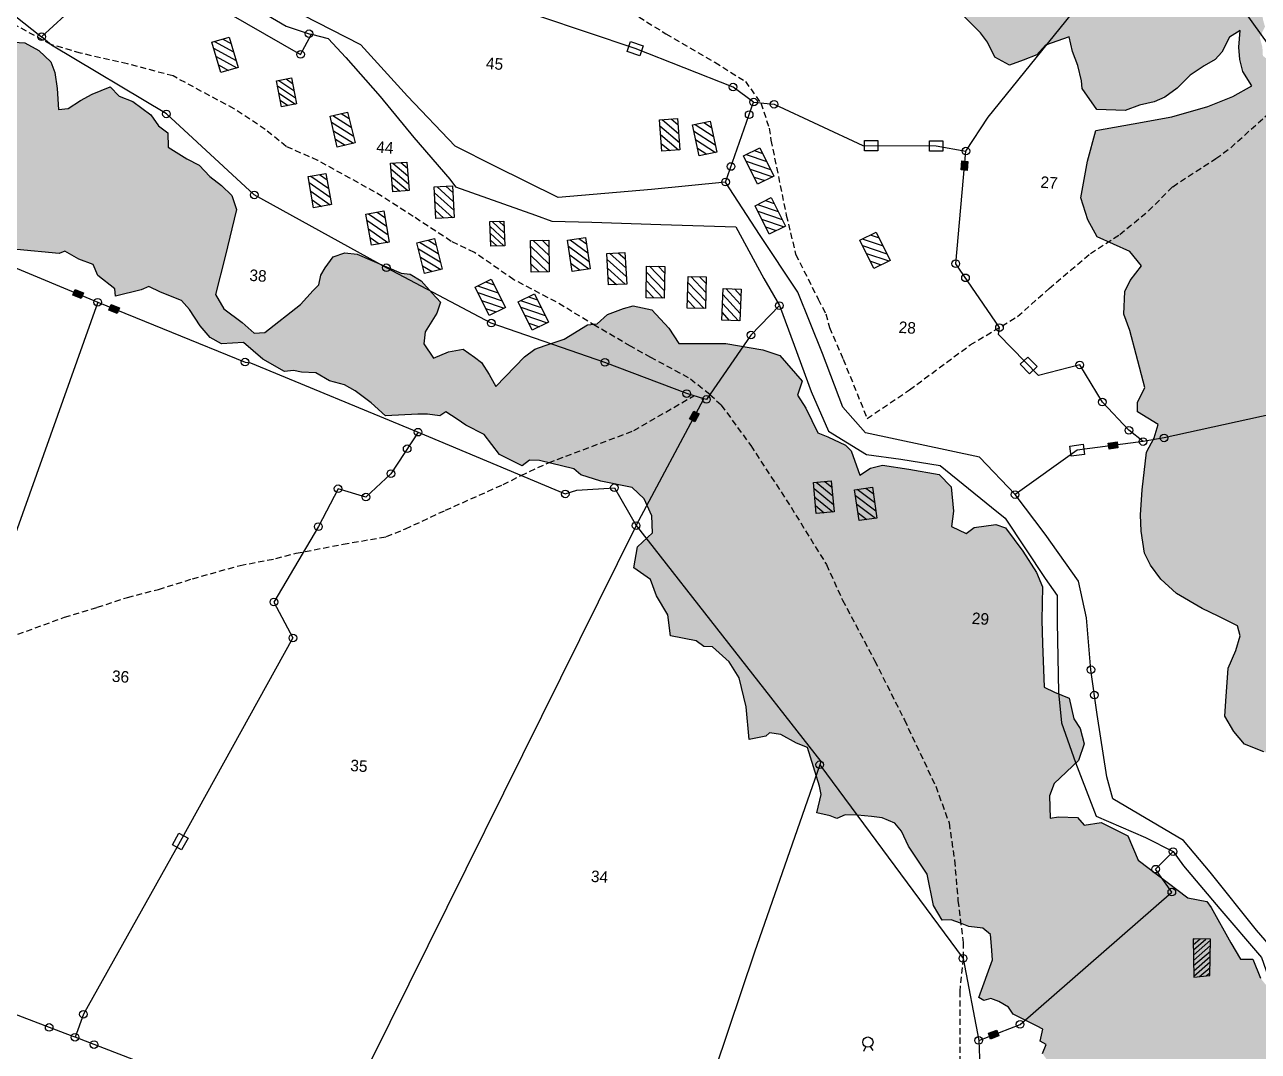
# Model space of a CAD drawing. Header units: metres. Extents: x 316291 to 322492, y 1878982 to 1885522.
# Drawn here: x 319795 to 320796, y 1881204 to 1882037 of the extents above; entities that cross this region are included whole.
import ezdxf

# ---------------------------------------------------------------- set-up
doc = ezdxf.new("R2010")
doc.units = ezdxf.units.M
doc.linetypes.add('DASHED', pattern=[0.75, 0.5, -0.25])
for name, color, linetype in [('LINE_FOOTPATH', 1, 'DASHED'), ('OTHERS', 1, 'Continuous'), ('POLY_HATCH', 12, 'Continuous'), ('POLY_PARCEL', 6, 'Continuous'), ('POLY_WATER', 4, 'Continuous'), ('SYM_STONE', 1, 'Continuous'), ('SYM_WELL', 1, 'Continuous'), ('TEXT_PARCEL', 7, 'Continuous')]:
    doc.layers.add(name, color=color, linetype=linetype)
doc.styles.add('TEXT_MAP', font='')
doc.styles.get('TEXT_MAP').set_extended_font_data('Kruti Dev 050')
pattern_1 = [(356.096, (318953.404, 1880759.262), (10.390062, 9.062547), [9.748926, -9.748926]), (86.096, (318963.13, 1880758.598), (-9.062547, 10.390062), [9.748926, -9.748926])]

# ---------------------------------------------------------------- blocks, each defined once
blk = doc.blocks.new('STONE')
blk.add_circle((0, 0), 0.851)
blk = doc.blocks.new('STONESQUAREFILLED')
blk.add_hatch(color=256).paths.add_polyline_path([(0.7, -0.48), (0.7, 0.48), (-0.7, 0.48), (-0.7, -0.48)])
blk.add_lwpolyline([(-0.7, 0.48), (0.7, 0.48), (0.7, -0.48), (-0.7, -0.48)], close=True)
blk = doc.blocks.new('STONESQUARE')
at = {"layer": 'SYM_STONE'}
for p, q in [((-1.04, 0.81), (1.04, 0.81)), ((-1.04, -0.81), (-1.04, 0.81)), ((1.04, 0.81), (1.04, -0.81)), ((1.04, -0.81), (-1.04, -0.81))]:
    blk.add_line(p, q, dxfattribs=at)
blk = doc.blocks.new('MOTWELL')
for points in [[(-1.54, 2.96), (-0.8, 1.55)], [(1.54, 2.96), (0.8, 1.55)]]:
    blk.add_lwpolyline(points)
blk.add_circle((0, 0), 1.74)

msp = doc.modelspace()

# ---------------------------------------------------------------- hatches: boundary and pattern name
at = {"layer": 'OTHERS'}
h = msp.add_hatch(dxfattribs=at)
h.set_pattern_fill('ANSI31', color=256, scale=40.498406, angle=-73.6294, style=0)
h.set_pattern_definition([(331.370594, (321240.414, 1889548.5966), (2.425563, 4.4433695), [])])
h.paths.add_polyline_path([(319954.1, 1881998.1), (319968.3, 1882002.3), (319961, 1882026.9), (319946.9, 1882022.8)])
h = msp.add_hatch(dxfattribs=at)
h.set_pattern_fill('ANSI31', color=256, scale=33.930178, angle=-78.9931, style=0)
h.set_pattern_definition([(326.00694, (321667.7616, 1888167.776), (2.3712632, 3.5164615), [])])
h.paths.add_polyline_path([(320003.5, 1881970.3), (320015.6, 1881972.7), (320011.5, 1881993.8), (319999.4, 1881991.5)])
h = msp.add_hatch(dxfattribs=at)
h.set_pattern_fill('ANSI31', color=256, scale=40.498406, angle=-76.6569, style=0)
h.set_pattern_definition([(328.34315, (321732.001, 1889409.671), (2.656851, 4.3090638), [])])
h.paths.add_polyline_path([(320048.7, 1881937.7), (320063.1, 1881941.1), (320057.1, 1881966.1), (320042.8, 1881962.7)])
h = msp.add_hatch(dxfattribs=at)
h.set_pattern_fill('ANSI31', color=256, scale=40.498406, angle=-85.6896, style=0)
h.set_pattern_definition([(319.310436, (323147.6403, 1889049.329), (3.300419, 3.8385052), [])])
h.paths.add_polyline_path([(320312.2, 1881934.3), (320326.8, 1881935.4), (320324.9, 1881961), (320310.2, 1881959.9)])
h = msp.add_hatch(dxfattribs=at)
h.set_pattern_fill('ANSI31', color=256, scale=40.498406, angle=-77.9419, style=0)
h.set_pattern_definition([(327.05806, (322192.704, 1889362.848), (2.752823, 4.2483942), [])])
h.paths.add_polyline_path([(320342.3, 1881930.5), (320356.7, 1881933.5), (320351.3, 1881958.7), (320336.9, 1881955.6)])
h = msp.add_hatch(dxfattribs=at)
h.set_pattern_fill('ANSI31', color=256, scale=40.498406, angle=-63.6774, style=0)
h.set_pattern_definition([(341.32259, (320351.957, 1889566.733), (1.6211486, 4.795703), [])])
h.paths.add_polyline_path([(320389.9, 1881907.6), (320403.1, 1881914.1), (320391.7, 1881937.1), (320378.5, 1881930.6)])
h = msp.add_hatch(dxfattribs=at)
h.set_pattern_fill('ANSI31', color=256, scale=36.448565, angle=-85.4549, style=0)
h.set_pattern_definition([(319.545065, (322619.4577, 1888315.351), (2.9562054, 3.4667895), [])])
h.paths.add_polyline_path([(320093.8, 1881901.4), (320107, 1881902.4), (320105.2, 1881925.5), (320091.9, 1881924.5)])
h = msp.add_hatch(dxfattribs=at)
h.set_pattern_fill('ANSI31', color=256, scale=40.498406, angle=-79.919, style=0)
h.set_pattern_definition([(325.081, (322135.2393, 1889252.509), (2.8977512, 4.1508947), [])])
h.paths.add_polyline_path([(320029.5, 1881888.4), (320044, 1881891), (320039.5, 1881916.3), (320025, 1881913.7)])
h = msp.add_hatch(dxfattribs=at)
h.set_pattern_fill('ANSI31', color=256, scale=40.498406, angle=-86.9571, style=0)
h.set_pattern_definition([(318.04285, (323120.939, 1888930.275), (3.3845257, 3.764555), [])])
h.paths.add_polyline_path([(320128.8, 1881879.7), (320143.5, 1881880.4), (320142.1, 1881906.1), (320127.4, 1881905.3)])
h = msp.add_hatch(dxfattribs=at)
h.set_pattern_fill('ANSI31', color=256, scale=40.498406, angle=-63.6774, style=0)
h.set_pattern_definition([(341.32259, (320361.2676, 1889526.1584), (1.6211486, 4.795703), [])])
h.paths.add_polyline_path([(320399.2, 1881867), (320412.4, 1881873.5), (320401, 1881896.6), (320387.8, 1881890)])
h = msp.add_hatch(dxfattribs=at)
h.set_pattern_fill('ANSI31', color=256, scale=40.498406, angle=-79.7603, style=0)
h.set_pattern_definition([(325.23974, (322161.747, 1889227.772), (2.8862398, 4.158907), [])])
h.paths.add_polyline_path([(320076.4, 1881857.9), (320090.9, 1881860.5), (320086.4, 1881885.8), (320071.9, 1881883.2)])
h = msp.add_hatch(dxfattribs=at)
h.set_pattern_fill('ANSI31', color=256, scale=31.557816, angle=-88.0953, style=0)
h.set_pattern_definition([(316.90471, (322613.5022, 1887303.8655), (2.6950916, 2.8805126), [])])
h.paths.add_polyline_path([(320173.2, 1881857.2), (320184.7, 1881857.6), (320184, 1881877.6), (320172.6, 1881877.2)])
h = msp.add_hatch(dxfattribs=at)
h.set_pattern_fill('ANSI31', color=256, scale=40.498406, angle=-63.6774, style=0)
h.set_pattern_definition([(341.32259, (320446.3463, 1889498.29), (1.6211486, 4.795703), [])])
h.paths.add_polyline_path([(320484.3, 1881839.1), (320497.5, 1881845.7), (320486.1, 1881868.7), (320472.9, 1881862.2)])
h = msp.add_hatch(dxfattribs=at)
h.set_pattern_fill('ANSI31', color=256, scale=40.498406, angle=-75.8636, style=0)
h.set_pattern_definition([(329.13642, (321699.19, 1889329.5697), (2.5969387, 4.345434), [])])
h.paths.add_polyline_path([(320119.5, 1881835), (320133.8, 1881838.6), (320127.5, 1881863.5), (320113.3, 1881859.9)])
h = msp.add_hatch(dxfattribs=at)
h.set_pattern_fill('ANSI31', color=256, scale=40.498406, angle=-88.8518, style=0)
h.set_pattern_definition([(316.148185, (323429.7423, 1888783.9874), (3.5071397, 3.650597), [])])
h.paths.add_polyline_path([(320206.1, 1881836.2), (320220.8, 1881836.5), (320220.3, 1881862.2), (320205.6, 1881861.9)])
h = msp.add_hatch(dxfattribs=at)
h.set_pattern_fill('ANSI31', color=256, scale=40.498406, angle=-81.4412, style=0)
h.set_pattern_definition([(323.55883, (322539.991, 1889142.2716), (3.0069918, 4.072455), [])])
h.paths.add_polyline_path([(320239.4, 1881836.7), (320254, 1881838.9), (320250.1, 1881864.3), (320235.6, 1881862.1)])
h = msp.add_hatch(dxfattribs=at)
h.set_pattern_fill('ANSI31', color=256, scale=40.498406, angle=-86.7252, style=0)
h.set_pattern_definition([(318.2748, (323232.4896, 1888888.344), (3.3692584, 3.7782253), [])])
h.paths.add_polyline_path([(320268.9, 1881825.7), (320283.6, 1881826.5), (320282.1, 1881852.2), (320267.4, 1881851.3)])
h = msp.add_hatch(dxfattribs=at)
h.set_pattern_fill('ANSI31', color=256, scale=40.498406, angle=-91.1235, style=0)
h.set_pattern_definition([(313.876514, (323795.7806, 1888630.013), (3.649085, 3.508713), [])])
h.paths.add_polyline_path([(320299.3, 1881815.4), (320314, 1881815.1), (320314.5, 1881840.8), (320299.8, 1881841.1)])
h = msp.add_hatch(dxfattribs=at)
h.set_pattern_fill('ANSI31', color=256, scale=40.498406, angle=-63.6774, style=0)
h.set_pattern_definition([(341.32259, (320133.9637, 1889460.0975), (1.6211486, 4.795703), [])])
h.paths.add_polyline_path([(320171.9, 1881800.9), (320185.1, 1881807.5), (320173.7, 1881830.5), (320160.5, 1881824)])
h = msp.add_hatch(dxfattribs=at)
h.set_pattern_fill('ANSI31', color=256, scale=40.498406, angle=-91.161, style=0)
h.set_pattern_definition([(313.83896, (323833.8144, 1888619.161), (3.6513838, 3.5063207), [])])
h.paths.add_polyline_path([(320332.8, 1881806.9), (320347.6, 1881806.6), (320348.1, 1881832.3), (320333.4, 1881832.6)])
h = msp.add_hatch(dxfattribs=at)
h.set_pattern_fill('ANSI31', color=256, scale=40.498406, angle=-63.6774, style=0)
h.set_pattern_definition([(341.32259, (320168.97, 1889448.1397), (1.6211486, 4.795703), [])])
h.paths.add_polyline_path([(320206.9, 1881789), (320220.1, 1881795.5), (320208.7, 1881818.6), (320195.5, 1881812)])
h = msp.add_hatch(dxfattribs=at)
h.set_pattern_fill('ANSI31', color=256, scale=40.498406, angle=-92.3542, style=0)
h.set_pattern_definition([(312.6458, (324002.824, 1888535.083), (3.7236047, 3.4295272), [])])
h.paths.add_polyline_path([(320360.7, 1881797.2), (320375.5, 1881796.6), (320376.5, 1881822.3), (320361.8, 1881822.9)])
h = msp.add_hatch(dxfattribs=at)
h.set_pattern_fill('ANSI31', color=256, scale=39.910909, angle=-84.9499, style=0)
h.set_pattern_definition([(320.05011, (323141.1033, 1888687.553), (3.203436, 3.8244945), [])])
h.paths.add_polyline_path([(320437.5, 1881640.2), (320452, 1881641.5), (320449.7, 1881666.7), (320435.3, 1881665.4)])
h = msp.add_hatch(dxfattribs=at)
h.set_pattern_fill('ANSI31', color=256, scale=39.910909, angle=-81.6697, style=0)
h.set_pattern_definition([(323.330335, (322768.215, 1888824.9354), (2.9793522, 4.0015274), [])])
h.paths.add_polyline_path([(320472.3, 1881634.4), (320486.7, 1881636.5), (320483, 1881661.6), (320468.6, 1881659.5)])
at = {"layer": 'POLY_HATCH', "ltscale": 10}
h = msp.add_hatch(dxfattribs=at)
h.set_pattern_fill('ZIGZAG', color=256, scale=77.991411, angle=-3.904, style=0)
h.set_pattern_definition(pattern_1)
h.paths.add_polyline_path([(320869, 1881832), (320868.7, 1881841.1), (320870, 1881846.9), (320859.3, 1881869.7), (320852.1, 1881875.4), (320845, 1881886), (320842, 1881896.7), (320842.1, 1881905.1), (320844, 1881915.8), (320846.1, 1881923.4), (320852.8, 1881943.9), (320850.1, 1881952.8), (320849.1, 1881945.9), (320843.9, 1881939.6), (320837.7, 1881938.6), (320833, 1881934.4), (320820.4, 1881931.4), (320813, 1881933), (320807.7, 1881941), (320806, 1881948.5), (320807.1, 1881966.9), (320805.8, 1881989.4), (320804.8, 1882008), (320800, 1882011.8), (320799.6, 1882018.8), (320797.5, 1882026.7), (320801.7, 1882035.5), (320800.2, 1882040.8), (320798, 1882052.9), (320789.6, 1882055.2), (320781.9, 1882057.8), (320773.8, 1882059.8), (320765.1, 1882068.4), (320755.3, 1882076.8), (320747.2, 1882092.7), (320736.9, 1882104.6), (320729.9, 1882117.6), (320702.9, 1882155.1), (320693.5, 1882158.2), (320686.7, 1882158.4), (320669.4, 1882164.1), (320650.8, 1882176.5), (320640.1, 1882186.7), (320636.3, 1882195.7), (320630.3, 1882202.1), (320615.1, 1882203.8), (320599.4, 1882207), (320585.4, 1882209.3), (320570, 1882212.8), (320555, 1882215.9), (320544.1, 1882222.3), (320533, 1882232.5), (320521.3, 1882227.7), (320503.6, 1882233.1), (320488.4, 1882238), (320470.8, 1882245.1), (320457.6, 1882242.9), (320449.8, 1882245.1), (320422, 1882239.7), (320415.3, 1882237.7), (320403.4, 1882240.3), (320396.2, 1882245.3), (320377.7, 1882256), (320365.1, 1882258.3), (320360.5, 1882265.2), (320349.5, 1882271.2), (320343.9, 1882273.7), (320335, 1882274.3), (320326.8, 1882279.8), (320320.7, 1882286.1), (320310.7, 1882290.6), (320310.7, 1882301.5), (320305.3, 1882306), (320299.4, 1882315.5), (320292.7, 1882321.2), (320280.9, 1882336.7), (320273, 1882345.7), (320258.4, 1882350.8), (320249.9, 1882356.7), (320232.7, 1882363.4), (320217.3, 1882376.4), (320205.7, 1882389.1), (320196.6, 1882407.2), (320190.4, 1882427.2), (320184.5, 1882429.7), (320170.9, 1882439.3), (320154.1, 1882446.8), (320137.8, 1882461.9), (320124.9, 1882475.3), (320118.4, 1882486.3), (320107.2, 1882504.2), (320097.4, 1882506.6), (320078.3, 1882511), (320071.3, 1882509.4), (320063.4, 1882513.8), (320055.4, 1882516.8), (320047.9, 1882522.5), (320042.9, 1882528.5), (320034.8, 1882547.2), (320034.3, 1882564.7), (320032.5, 1882572.5), (320016, 1882558.3), (319997.7, 1882554.6), (319991.4, 1882562.8), (319984.2, 1882562.9), (319980.5, 1882567.7), (319973.2, 1882570.3), (319967.6, 1882568.6), (319951.4, 1882545.6), (319945.1, 1882538.3), (319930.5, 1882543.1), (319915.6, 1882542.1), (319906.6, 1882546.5), (319891.4, 1882552.8), (319881, 1882566.8), (319867, 1882570.2), (319853.6, 1882571.1), (319847.1, 1882583.8), (319830.3, 1882617.1), (319822.3, 1882619.7), (319817.8, 1882623.9), (319815.4, 1882632.1), (319813.9, 1882637.8), (319816.8, 1882647.4), (319817.9, 1882656.1), (319816.6, 1882669.8), (319812.8, 1882691.4), (319807.3, 1882690.7), (319802.4, 1882693.8), (319795.6, 1882693.2), (319772.5, 1882699.4), (319766.3, 1882702.6), (319757.6, 1882711.9), (319753.8, 1882719.5), (319751.2, 1882726.3), (319751.2, 1882733.7), (319739.9, 1882739), (319729, 1882736.6), (319719.6, 1882734.8), (319711.7, 1882739.9), (319702.7, 1882743.3), (319696.5, 1882752.8), (319686.4, 1882756.6), (319682.5, 1882763.2), (319679.9, 1882769), (319674, 1882764.1), (319669.6, 1882741), (319671.1, 1882733.7), (319677.3, 1882720.8), (319683, 1882708.3), (319693.5, 1882703.4), (319702.5, 1882701.8), (319715.9, 1882701.9), (319723.7, 1882690.4), (319729.1, 1882672.2), (319753.4, 1882655.9), (319778.1, 1882653.2), (319801, 1882662.6), (319808.8, 1882666.3), (319805.6, 1882652.9), (319805.7, 1882643), (319790.2, 1882623.1), (319791.1, 1882609.9), (319802.6, 1882582), (319795.4, 1882564.7), (319783, 1882549.3), (319769.9, 1882537.6), (319766.3, 1882526.4), (319746.5, 1882524.6), (319717.2, 1882552.7), (319709.3, 1882540.2), (319701.6, 1882531.3), (319695.6, 1882523.4), (319698.2, 1882504.4), (319702.5, 1882493.6), (319711, 1882465.8), (319720.7, 1882457.3), (319734.3, 1882452.7), (319748.2, 1882446), (319764, 1882450.2), (319772.8, 1882438.1), (319779.4, 1882422.4), (319790.4, 1882415.4), (319798.1, 1882401.3), (319816.7, 1882393.2), (319832, 1882390.6), (319850, 1882390.4), (319858.1, 1882395.1), (319868.2, 1882398.3), (319880.2, 1882402.4), (319889.7, 1882405.7), (319888.9, 1882416), (319885.8, 1882427), (319885.3, 1882434.8), (319894.5, 1882439.6), (319903.6, 1882451.2), (319916, 1882453.3), (319927.3, 1882454), (319939.3, 1882457.6), (319950.4, 1882463.7), (319958.9, 1882473.3), (319973.3, 1882497.8), (319972.2, 1882481.7), (319973.2, 1882467), (319983.3, 1882450.2), (319994.7, 1882438.6), (320005.9, 1882429.5), (320026.1, 1882424.7), (320042.3, 1882437.5), (320059.8, 1882447.9), (320074.6, 1882457.4), (320075.7, 1882450.5), (320079.3, 1882434), (320083.5, 1882418), (320089.8, 1882411.2), (320100.9, 1882403.7), (320124.7, 1882399.9), (320154.4, 1882396.3), (320135.8, 1882385), (320099.1, 1882369.7), (320088.6, 1882369.9), (320078.3, 1882372.7), (320069.8, 1882378.5), (320062, 1882388.5), (320039.3, 1882424.8), (320032.4, 1882416), (320027, 1882409.5), (320022.3, 1882404.5), (320015.1, 1882400.1), (320006.5, 1882395.8), (319994.5, 1882392.2), (319971.6, 1882393.7), (319952.1, 1882402.4), (319935.8, 1882421.6), (319929.6, 1882417.1), (319903.4, 1882393.1), (319913.8, 1882373), (319926.9, 1882353.8), (319945.6, 1882340), (319974.5, 1882325.4), (319987.1, 1882328.8), (319995, 1882340.8), (320012, 1882325.5), (320006, 1882311.3), (320010.9, 1882285.8), (320014.9, 1882260.4), (320025.7, 1882238.8), (320052.2, 1882231.7), (320064.4, 1882229.3), (320091.1, 1882220.7), (320107.8, 1882224.3), (320125.2, 1882222), (320123.4, 1882206.5), (320130.7, 1882187.1), (320141.6, 1882167), (320153.5, 1882160.5), (320159.3, 1882149.6), (320179.3, 1882146.2), (320211.8, 1882147.6), (320239.5, 1882157.2), (320274.5, 1882186.7), (320275, 1882197.2), (320285.8, 1882205.3), (320303, 1882215.7), (320334.5, 1882228.5), (320337.5, 1882191.3), (320343.4, 1882181.5), (320354.4, 1882170.3), (320345.2, 1882113.5), (320353.9, 1882104.2), (320361.9, 1882101.2), (320373.7, 1882097.2), (320384.7, 1882102.4), (320390.1, 1882106.2), (320396.4, 1882113.8), (320419.2, 1882115.1), (320426.1, 1882104.8), (320445.9, 1882087.7), (320459, 1882081.6), (320481.5, 1882075.5), (320490.2, 1882076.7), (320503.8, 1882089.7), (320514.9, 1882084.8), (320536, 1882065.5), (320548.3, 1882052.8), (320570.7, 1882030.3), (320576.4, 1882022.9), (320582.3, 1882010.6), (320594.3, 1882004.2), (320605.3, 1882008.3), (320616.6, 1882012.5), (320623.6, 1882020.4), (320642.8, 1882027.1), (320645.4, 1882015.4), (320649.7, 1882003.9), (320652.7, 1881991.5), (320653.3, 1881985.1), (320665.3, 1881968.1), (320688.3, 1881967.3), (320699.9, 1881971.8), (320711.8, 1881974.4), (320720.4, 1881978.3), (320730.3, 1881985.5), (320740.9, 1881996.1), (320752.4, 1882003.7), (320761.4, 1882008.7), (320766.7, 1882014.8), (320772.8, 1882026.8), (320781.5, 1882032.3), (320780.6, 1882018.7), (320781.4, 1882008.9), (320783.8, 1881998.9), (320790.9, 1881987.5), (320775.6, 1881978.7), (320755.4, 1881970.6), (320726.1, 1881962.1), (320694.8, 1881956.6), (320664.3, 1881951.2), (320657.7, 1881926.1), (320652.1, 1881896.4), (320657.9, 1881878.5), (320665.6, 1881864.7), (320692.1, 1881852.8), (320701.6, 1881841.3), (320692.2, 1881829.3), (320687.9, 1881820.5), (320687.2, 1881802.1), (320691.9, 1881788.8), (320697.2, 1881769.2), (320704.3, 1881742.5), (320698.1, 1881730.3), (320698.1, 1881722.7), (320715.1, 1881712.3), (320711.7, 1881701.7), (320705.5, 1881690), (320702.1, 1881659.3), (320700.7, 1881639.2), (320701.1, 1881625.7), (320704, 1881608), (320708.7, 1881598.3), (320717.3, 1881586.9), (320730, 1881575.3), (320750.7, 1881563.1), (320763.8, 1881556.8), (320779.4, 1881549), (320781.6, 1881540.8), (320778.1, 1881528.9), (320771.7, 1881514.5), (320769.9, 1881487.7), (320769, 1881475.7), (320776.3, 1881463.1), (320785, 1881453), (320800.7, 1881446.6), (320823.4, 1881442.3), (320834, 1881440.3), (320843.3, 1881438.3), (320849.6, 1881432.5), (320851.9, 1881426.9), (320852.6, 1881416.1), (320849.6, 1881412.3), (320852.1, 1881389.2), (320860.9, 1881380.5), (320871.3, 1881374.4), (320883.1, 1881369.6), (320893.7, 1881367.5), (320897.6, 1881365.9), (320920.2, 1881360.3), (320928, 1881332.2), (320942.3, 1881305.6), (320952.3, 1881294.2), (320968.9, 1881280.9), (320983.6, 1881278.6), (321006.2, 1881274.3), (321021.1, 1881274.7), (321034.5, 1881273.7), (321037.3, 1881274.9), (321057.8, 1881260), (321082.7, 1881248.9), (321109.8, 1881251.1), (321139, 1881265.3), (321168.2, 1881278.1), (321188, 1881291.5), (321194.1, 1881301.9), (321199.3, 1881319), (321199.3, 1881339.2), (321189.8, 1881338.5), (321170.3, 1881329.1), (321148.7, 1881327.9), (321136.6, 1881328.7), (321119.3, 1881331.2), (321107.2, 1881311.9), (321074.9, 1881312.7), (321048.3, 1881318.6), (321023.5, 1881310.8), (320994.1, 1881314.2), (320979.5, 1881316.5), (320978.7, 1881324.7), (320975.9, 1881343.7), (320976.9, 1881358.5), (320978.6, 1881363.7), (320982, 1881393.1), (320988.5, 1881410.2), (321003.5, 1881432), (321018.1, 1881448.5), (321032.3, 1881458.4), (321042.2, 1881465.8), (321047.7, 1881468.1), (321048.5, 1881478.8), (321039.1, 1881479.4), (321027.4, 1881485.6), (321023.1, 1881502.1), (321023.9, 1881512.8), (321024.7, 1881524.8), (321025.5, 1881536.9), (321020.8, 1881546.7), (321008.5, 1881565), (321002.8, 1881578.9), (320998, 1881588.6), (320978.9, 1881604.4), (320974.3, 1881616.9), (320969.1, 1881638.8), (320967.1, 1881668.5), (320961.4, 1881683.7), (320944.7, 1881695.6), (320938.4, 1881702.8), (320935, 1881712.4), (320929.2, 1881725), (320922.9, 1881732.1), (320903.2, 1881740.2), (320887.5, 1881741.9), (320892.8, 1881770.6), (320889.5, 1881776.7), (320882, 1881782.5), (320876.6, 1881792.3), (320872.9, 1881802), (320873, 1881812.1), (320870, 1881821.1)])
h = msp.add_hatch(dxfattribs=at)
h.set_pattern_fill('ZIGZAG', color=256, scale=77.991411, angle=-3.904, style=0)
h.set_pattern_definition(pattern_1)
h.paths.add_polyline_path([(320621, 1881534.5), (320620.6, 1881553.7), (320621, 1881580.5), (320616.3, 1881592.4), (320605.2, 1881609.6), (320591.2, 1881628.4), (320583.2, 1881631.2), (320565.6, 1881628.8), (320559.2, 1881623.9), (320547.3, 1881629.6), (320548.8, 1881642), (320547, 1881661.8), (320537.2, 1881671.8), (320512.7, 1881676.2), (320491.3, 1881679.4), (320481.5, 1881677), (320472.8, 1881671.3), (320465.9, 1881691), (320461.1, 1881695.7), (320446.8, 1881702.5), (320438.8, 1881705.7), (320428.9, 1881725.6), (320422.3, 1881736.3), (320426, 1881747.6), (320408, 1881768.5), (320394, 1881773), (320364.2, 1881778.2), (320325.9, 1881778.1), (320317.9, 1881790.7), (320304.1, 1881805.5), (320288.9, 1881808.7), (320281, 1881806.6), (320267.9, 1881801.7), (320259.6, 1881794.2), (320251.7, 1881793.4), (320232.8, 1881781.8), (320217.5, 1881776.6), (320209, 1881773.6), (320200.7, 1881767.5), (320177.4, 1881743.2), (320172, 1881752.9), (320165.8, 1881762.7), (320160.1, 1881767.1), (320150.9, 1881773.6), (320138.9, 1881771.3), (320126.7, 1881766.3), (320118.8, 1881778), (320120.1, 1881787.7), (320129.4, 1881802.7), (320132.5, 1881811.8), (320125.6, 1881819), (320116.7, 1881829), (320107.9, 1881834.5), (320100.6, 1881835.4), (320076.7, 1881845.5), (320064.8, 1881850.8), (320054.8, 1881851.9), (320045.4, 1881848.6), (320038.8, 1881839.6), (320035.4, 1881833.6), (320033.8, 1881825.7), (320029.2, 1881821.1), (320018.8, 1881809.8), (319989.8, 1881787.2), (319981.1, 1881786.5), (319971.6, 1881795.2), (319956.5, 1881806.4), (319949.9, 1881818), (319957.6, 1881848.7), (319966.9, 1881886.9), (319963, 1881898.3), (319954.8, 1881906.5), (319945.3, 1881913.8), (319936.7, 1881922.9), (319926.6, 1881928), (319911.4, 1881937.5), (319911, 1881949.2), (319903.6, 1881955), (319897.3, 1881963.9), (319882.6, 1881974.7), (319871.5, 1881979.1), (319864.2, 1881986.7), (319849.7, 1881980.6), (319840.2, 1881975.4), (319830.2, 1881969), (319822.3, 1881968.2), (319821.4, 1881985.2), (319819.4, 1881998.2), (319816.2, 1882006.9), (319806.3, 1882016.1), (319795.1, 1882022.2), (319781.6, 1882023.1), (319771.4, 1882014.4), (319760.8, 1882007.1), (319754.5, 1882002.7), (319757.3, 1881985.5), (319752.4, 1881981.4), (319743.7, 1881975.3), (319738.2, 1881970.3), (319716.6, 1881980.7), (319707.1, 1881989.4), (319696.7, 1881998.1), (319681, 1882010.4), (319669.6, 1882016.5), (319657.4, 1882011.1), (319641.8, 1882001.9), (319640.4, 1881984.1), (319633.9, 1881981.5), (319624.9, 1881974), (319627.2, 1881965.4), (319629.8, 1881947.8), (319631.3, 1881933), (319636, 1881932.7), (319635.8, 1881921.1), (319643.5, 1881906.3), (319669.4, 1881895.2), (319689.1, 1881885.8), (319706.9, 1881888.6), (319715.8, 1881884.9), (319739.4, 1881883.7), (319761.9, 1881882.2), (319778.4, 1881868.1), (319788.6, 1881854.5), (319822.8, 1881851.3), (319827.6, 1881853.2), (319839, 1881846.6), (319850.6, 1881842.2), (319854.2, 1881833.5), (319868, 1881822.7), (319868.7, 1881816.5), (319889.6, 1881821.7), (319895.8, 1881824.4), (319905.1, 1881819.8), (319922.3, 1881813.2), (319928.7, 1881805.7), (319937.4, 1881792.6), (319945.5, 1881783.1), (319954.8, 1881778), (319972.5, 1881779), (319988.3, 1881765.5), (320005.7, 1881755.4), (320013.2, 1881756.2), (320019.6, 1881754.9), (320031.4, 1881754.5), (320042.3, 1881748), (320054.4, 1881744.5), (320063.2, 1881739.8), (320076.2, 1881730), (320087.8, 1881719.4), (320114, 1881720.8), (320121.8, 1881720.7), (320131.8, 1881719.6), (320136.7, 1881722.8), (320145.9, 1881716.8), (320152.9, 1881711.9), (320167.8, 1881704.2), (320180.4, 1881688.1), (320198.7, 1881678.9), (320204.6, 1881683.4), (320212.9, 1881683.2), (320240.6, 1881676.4), (320246.3, 1881671.6), (320262.7, 1881666.5), (320288, 1881661.2), (320297.9, 1881652), (320303.9, 1881638.2), (320304.5, 1881624.4), (320292.3, 1881613.1), (320289.4, 1881596), (320302.8, 1881586.6), (320307.9, 1881573.3), (320316.9, 1881557.9), (320319.1, 1881540.8), (320340.1, 1881536.7), (320346.3, 1881532.3), (320353.2, 1881531.8), (320366.9, 1881519.7), (320374.9, 1881506.7), (320380.7, 1881483.1), (320383.1, 1881456.6), (320396.5, 1881459.3), (320399.6, 1881462.2), (320408.6, 1881460.7), (320421.3, 1881453.6), (320430.3, 1881450.3), (320440, 1881418.9), (320441.5, 1881412.1), (320438, 1881397.1), (320448.8, 1881394.6), (320454.3, 1881392.5), (320460.9, 1881395.6), (320471, 1881395.3), (320482.3, 1881394.1), (320490.9, 1881393.1), (320501.2, 1881388.8), (320506.7, 1881382.2), (320512.4, 1881370.2), (320527.6, 1881347.3), (320532.6, 1881322), (320539.6, 1881309.9), (320547, 1881310.3), (320554.6, 1881307.6), (320561.3, 1881304.9), (320572.7, 1881303.6), (320578.8, 1881298.3), (320579.7, 1881288.9), (320580.5, 1881277.7), (320569.5, 1881247.2), (320573.5, 1881244.7), (320579.3, 1881246.5), (320585.6, 1881243.9), (320593.5, 1881239.3), (320597.4, 1881233.7), (320616.8, 1881223.9), (320621.3, 1881221.4), (320619.1, 1881211.7), (320624.1, 1881209.1), (320621.1, 1881201.8), (320639.4, 1881175.1), (320655.9, 1881183.8), (320664.8, 1881180.9), (320687.5, 1881182.5), (320694.7, 1881173.5), (320707.9, 1881144.1), (320712.6, 1881127.7), (320719.6, 1881113), (320733.6, 1881110.7), (320740.4, 1881109.3), (320746.3, 1881100.9), (320747.1, 1881090.1), (320765.6, 1881068.8), (320782.8, 1881049.3), (320788.4, 1881030.7), (320786.8, 1881016.1), (320798.9, 1881001), (320814.1, 1880991.4), (320826.1, 1880977.2), (320825.4, 1880957.2), (320828.9, 1880952.1), (320849.5, 1880933.7), (320862.6, 1880932.4), (320880.3, 1880926.7), (320887.5, 1880917.7), (320888.6, 1880911), (320893.1, 1880907.1), (320918.3, 1880907.6), (320937.7, 1880913.4), (320956.8, 1880921.5), (320977.5, 1880923.6), (321003.3, 1880930.8), (321033.3, 1880926.1), (321042.2, 1880928.6), (321038.8, 1880954.3), (321040.6, 1880966.2), (321036.6, 1880977.6), (321029.2, 1880990.1), (321020.7, 1881009), (321013.7, 1881015.3), (321008.2, 1881032.2), (321009.4, 1881040.6), (321006.4, 1881055.5), (320999.2, 1881058.2), (320988.5, 1881061.6), (320979.4, 1881094.4), (320981.5, 1881102.2), (320972.9, 1881127.8), (320962.2, 1881137.9), (320945.7, 1881141.3), (320940.5, 1881153.7), (320938.5, 1881160.5), (320937.5, 1881169), (320932.3, 1881174.7), (320926.1, 1881185), (320919.5, 1881189.9), (320914.5, 1881192.4), (320893, 1881200.6), (320890.1, 1881207.5), (320867.3, 1881214), (320857.3, 1881208.4), (320849.7, 1881218.3), (320841, 1881230.9), (320833.8, 1881234.1), (320824.9, 1881234.2), (320818, 1881234.7), (320807.9, 1881250.6), (320798.2, 1881262.8), (320791.9, 1881278.4), (320781.9, 1881278.2), (320774.1, 1881291.7), (320757.9, 1881320.4), (320754.4, 1881325.1), (320739, 1881328), (320698.9, 1881358.8), (320690.4, 1881378.6), (320668.8, 1881389.4), (320655, 1881387.2), (320649.4, 1881393.4), (320634, 1881394), (320627.4, 1881392.7), (320626.9, 1881411), (320630.5, 1881421), (320650.3, 1881439.7), (320655, 1881453.2), (320651.6, 1881465.5), (320646.6, 1881473.4), (320642.8, 1881490.2), (320630.9, 1881495), (320622.4, 1881499.2)])

# ---------------------------------------------------------------- linework, layer by layer
at = {"layer": 'LINE_FOOTPATH', "ltscale": 10}
for points in [[(319779.3, 1882405.5), (319808.5, 1882390), (319823.9, 1882380.5), (319841.1, 1882382), (319878.8, 1882378.3), (319901.6, 1882374.3), (319914.3, 1882363.8), (319937.3, 1882330.7), (319964.1, 1882302.2), (319991.6, 1882267.6), (320010.7, 1882244.7), (320039.3, 1882221.7), (320068.7, 1882199.9), (320098.6, 1882178), (320126.7, 1882155.4), (320159.3, 1882133.4), (320192.3, 1882107.7), (320245, 1882069), (320274.3, 1882055.2), (320315.5, 1882029.6), (320355.2, 1882006.5), (320379.9, 1881991), (320392.4, 1881973.5)], [(320351.1, 1881736.8), (320333.8, 1881750.4), (320303.3, 1881766.8), (320286.8, 1881775.9), (320258.4, 1881792.5), (320226.4, 1881811.9), (320192, 1881829.9), (320160.1, 1881852.1), (320141.1, 1881861.1), (320110.4, 1881881.4), (320079, 1881901.3), (320032.9, 1881926.8), (320007.3, 1881938.1), (319990.2, 1881952), (319965, 1881968.7), (319915.4, 1881995.4), (319878.5, 1882005.2), (319840.3, 1882013.9), (319816.2, 1882021), (319786.1, 1882037.3), (319770.7, 1882048.6), (319760.7, 1882052.5)], [(320392.4, 1881973.5), (320399.3, 1881953.1), (320400.7, 1881943.3), (320413.1, 1881882.5), (320420.7, 1881850.7), (320439, 1881814.3), (320445.2, 1881802.2), (320448.2, 1881791.2), (320459.3, 1881765.5), (320478.8, 1881717.3), (320513.1, 1881740.5), (320562.5, 1881777.1), (320600.8, 1881800), (320626.5, 1881822.9), (320660, 1881851.2), (320683.8, 1881866.7), (320707.2, 1881885.8), (320726.8, 1881905.5), (320761.7, 1881928.3), (320773.9, 1881937.1), (320805, 1881965.3)], [(320351.1, 1881736.8), (320360.4, 1881728.2), (320384.3, 1881695.3), (320417, 1881645.3), (320445.7, 1881598.7), (320458.8, 1881569.8), (320484.8, 1881520.8), (320509, 1881472.7), (320534.4, 1881418.7), (320545.3, 1881388.9), (320549.7, 1881358.6), (320552.5, 1881325.9), (320556.7, 1881291.9), (320556.6, 1881279)], [(320197.9, 1881671.1), (320220.2, 1881681.4), (320289.5, 1881707.5), (320338.2, 1881735.8)], [(319503.6, 1881359.9), (319525.9, 1881375.4), (319545.8, 1881389.3), (319585, 1881417.5), (319623.2, 1881445.9), (319663.9, 1881474.4), (319698.8, 1881500.8), (319711.1, 1881507.7), (319744.1, 1881524.8), (319782.2, 1881539.5), (319827.3, 1881556), (319853.9, 1881564), (319878.3, 1881572.1), (319903.6, 1881578.6), (319931.2, 1881587.2), (319969.8, 1881598), (319998.9, 1881603.6), (320015.2, 1881607.9), (320053.5, 1881615.2), (320088.6, 1881621.4), (320104, 1881627.7), (320136.5, 1881642.8), (320183.3, 1881663.7), (320197.9, 1881671.1)], [(320556.6, 1881279), (320553.9, 1881252.4), (320553.9, 1881222.2), (320554.4, 1881166.9), (320553.7, 1881113.7), (320560.1, 1881065.4), (320565.2, 1881036.3), (320573.9, 1880978.8), (320577.1, 1880947.7)]]:
    msp.add_lwpolyline(points, dxfattribs=at)
at = {"layer": 'OTHERS'}
for p, q in [((320743.4, 1881294.3), (320744.2, 1881294.9)), ((320743.4, 1881294.9), (320744, 1881263.8)), ((320757.6, 1881294.7), (320743.4, 1881294.9)), ((320743.5, 1881290), (320749, 1881294.8)), ((320743.6, 1881285.8), (320753.8, 1881294.7)), ((320743.6, 1881281.5), (320757.6, 1881293.7)), ((320743.7, 1881277.3), (320757.5, 1881289.3)), ((320756.9, 1881265), (320757.6, 1881294.7)), ((320743.8, 1881273.1), (320757.4, 1881284.9)), ((320743.9, 1881268.8), (320757.3, 1881280.5)), ((320744, 1881264.6), (320757.2, 1881276.1)), ((320748.5, 1881264.3), (320757.1, 1881271.7)), ((320754, 1881264.7), (320757, 1881267.3)), ((320744, 1881263.8), (320756.9, 1881265))]:
    msp.add_line(p, q, dxfattribs=at)
for points in [[(319961, 1882026.9), (319968.3, 1882002.3), (319954.1, 1881998.1), (319946.9, 1882022.8)], [(320011.5, 1881993.8), (320015.6, 1881972.7), (320003.5, 1881970.3), (319999.4, 1881991.5)], [(320057.1, 1881966.1), (320063.1, 1881941.1), (320048.7, 1881937.7), (320042.8, 1881962.7)], [(320324.9, 1881961), (320326.8, 1881935.4), (320312.2, 1881934.3), (320310.2, 1881959.9)], [(320351.3, 1881958.7), (320356.7, 1881933.5), (320342.3, 1881930.5), (320336.9, 1881955.6)], [(320391.7, 1881937.1), (320403.1, 1881914.1), (320389.9, 1881907.6), (320378.5, 1881930.6)], [(320105.2, 1881925.5), (320107, 1881902.4), (320093.8, 1881901.4), (320091.9, 1881924.5)], [(320039.5, 1881916.3), (320044, 1881891), (320029.5, 1881888.4), (320025, 1881913.7)], [(320142.1, 1881906.1), (320143.5, 1881880.4), (320128.8, 1881879.7), (320127.4, 1881905.3)], [(320401, 1881896.6), (320412.4, 1881873.5), (320399.2, 1881867), (320387.8, 1881890)], [(320086.4, 1881885.8), (320090.9, 1881860.5), (320076.4, 1881857.9), (320071.9, 1881883.2)], [(320184, 1881877.6), (320184.7, 1881857.6), (320173.2, 1881857.2), (320172.6, 1881877.2)], [(320486.1, 1881868.7), (320497.5, 1881845.7), (320484.3, 1881839.1), (320472.9, 1881862.2)], [(320127.5, 1881863.5), (320133.8, 1881838.6), (320119.5, 1881835), (320113.3, 1881859.9)], [(320220.3, 1881862.2), (320220.8, 1881836.5), (320206.1, 1881836.2), (320205.6, 1881861.9)], [(320250.1, 1881864.3), (320254, 1881838.9), (320239.4, 1881836.7), (320235.6, 1881862.1)], [(320282.1, 1881852.2), (320283.6, 1881826.5), (320268.9, 1881825.7), (320267.4, 1881851.3)], [(320314.5, 1881840.8), (320314, 1881815.1), (320299.3, 1881815.4), (320299.8, 1881841.1)], [(320173.7, 1881830.5), (320185.1, 1881807.5), (320171.9, 1881800.9), (320160.5, 1881824)], [(320348.1, 1881832.3), (320347.6, 1881806.6), (320332.8, 1881806.9), (320333.4, 1881832.6)], [(320208.7, 1881818.6), (320220.1, 1881795.5), (320206.9, 1881789), (320195.5, 1881812)], [(320376.5, 1881822.3), (320375.5, 1881796.6), (320360.7, 1881797.2), (320361.8, 1881822.9)], [(320449.7, 1881666.7), (320452, 1881641.5), (320437.5, 1881640.2), (320435.3, 1881665.4)], [(320483, 1881661.6), (320486.7, 1881636.5), (320472.3, 1881634.4), (320468.6, 1881659.5)]]:
    msp.add_lwpolyline(points, close=True, dxfattribs=at)
at = {"layer": 'POLY_HATCH'}
for points in [[(320653.3, 1881985.1), (320652.7, 1881991.5), (320649.7, 1882003.9), (320645.4, 1882015.4), (320642.8, 1882027.1), (320623.6, 1882020.4), (320616.6, 1882012.5), (320605.3, 1882008.3), (320594.3, 1882004.2), (320582.3, 1882010.6), (320576.4, 1882022.9), (320570.7, 1882030.3), (320548.3, 1882052.8)], [(319781.6, 1882023.1), (319795.1, 1882022.2), (319806.3, 1882016.1), (319816.2, 1882006.9), (319819.4, 1881998.2), (319821.4, 1881985.2), (319822.3, 1881968.2), (319830.2, 1881969), (319840.2, 1881975.4), (319849.7, 1881980.6), (319864.2, 1881986.7), (319871.5, 1881979.1), (319882.6, 1881974.7), (319897.3, 1881963.9), (319903.6, 1881955), (319911, 1881949.2), (319911.4, 1881937.5), (319926.6, 1881928), (319936.7, 1881922.9), (319945.3, 1881913.8), (319954.8, 1881906.5), (319963, 1881898.3), (319966.9, 1881886.9), (319957.6, 1881848.7), (319949.9, 1881818), (319956.5, 1881806.4), (319971.6, 1881795.2), (319981.1, 1881786.5), (319989.8, 1881787.2), (320018.8, 1881809.8), (320029.2, 1881821.1), (320033.8, 1881825.7), (320035.4, 1881833.6), (320038.8, 1881839.6), (320045.4, 1881848.6), (320054.8, 1881851.9), (320064.8, 1881850.8), (320076.7, 1881845.5), (320100.6, 1881835.4), (320107.9, 1881834.5), (320116.7, 1881829), (320125.6, 1881819), (320132.5, 1881811.8), (320129.4, 1881802.7), (320120.1, 1881787.7), (320118.8, 1881778), (320126.7, 1881766.3), (320138.9, 1881771.3), (320150.9, 1881773.6), (320160.1, 1881767.1), (320165.8, 1881762.7), (320172, 1881752.9), (320177.4, 1881743.2), (320200.7, 1881767.5), (320209, 1881773.6), (320217.5, 1881776.6), (320232.8, 1881781.8), (320251.7, 1881793.4), (320259.6, 1881794.2), (320267.9, 1881801.7), (320281, 1881806.6), (320288.9, 1881808.7), (320304.1, 1881805.5), (320317.9, 1881790.7), (320325.9, 1881778.1), (320364.2, 1881778.2), (320394, 1881773), (320408, 1881768.5), (320426, 1881747.6), (320422.3, 1881736.3), (320428.9, 1881725.6), (320438.8, 1881705.7), (320446.8, 1881702.5), (320461.1, 1881695.7), (320465.9, 1881691), (320472.8, 1881671.3), (320481.5, 1881677), (320491.3, 1881679.4), (320512.7, 1881676.2), (320537.2, 1881671.8), (320547, 1881661.8), (320548.8, 1881642), (320547.3, 1881629.6), (320559.2, 1881623.9), (320565.6, 1881628.8), (320583.2, 1881631.2), (320591.2, 1881628.4), (320605.2, 1881609.6), (320616.3, 1881592.4), (320621, 1881580.5), (320620.6, 1881553.7), (320621, 1881534.5), (320622.4, 1881499.2), (320630.9, 1881495), (320642.8, 1881490.2), (320646.6, 1881473.4), (320651.6, 1881465.5), (320655, 1881453.2), (320650.3, 1881439.7), (320630.5, 1881421), (320626.9, 1881411), (320627.4, 1881392.7), (320634, 1881394), (320649.4, 1881393.4), (320655, 1881387.2), (320668.8, 1881389.4), (320690.4, 1881378.6), (320698.9, 1881358.8), (320739, 1881328), (320754.4, 1881325.1), (320757.9, 1881320.4), (320774.1, 1881291.7), (320781.9, 1881278.2), (320791.9, 1881278.4), (320798.2, 1881262.8)], [(320800.7, 1881446.6), (320785, 1881453), (320776.3, 1881463.1), (320769, 1881475.7), (320769.9, 1881487.7), (320771.7, 1881514.5), (320778.1, 1881528.9), (320781.6, 1881540.8), (320779.4, 1881549), (320763.8, 1881556.8), (320750.7, 1881563.1), (320730, 1881575.3), (320717.3, 1881586.9), (320708.7, 1881598.3), (320704, 1881608), (320701.1, 1881625.7), (320700.7, 1881639.2), (320702.1, 1881659.3), (320705.5, 1881690), (320711.7, 1881701.7), (320715.1, 1881712.3), (320698.1, 1881722.7), (320698.1, 1881730.3), (320704.3, 1881742.5), (320697.2, 1881769.2), (320691.9, 1881788.8), (320687.2, 1881802.1), (320687.9, 1881820.5), (320692.2, 1881829.3), (320701.6, 1881841.3), (320692.1, 1881852.8), (320665.6, 1881864.7), (320657.9, 1881878.5), (320652.1, 1881896.4), (320657.7, 1881926.1), (320664.3, 1881951.2)], [(320621.1, 1881201.8), (320624.1, 1881209.1), (320619.1, 1881211.7), (320621.3, 1881221.4), (320616.8, 1881223.9), (320597.4, 1881233.7), (320593.5, 1881239.3), (320585.6, 1881243.9), (320579.3, 1881246.5), (320573.5, 1881244.7), (320569.5, 1881247.2), (320580.5, 1881277.7), (320579.7, 1881288.9), (320578.8, 1881298.3), (320572.7, 1881303.6), (320561.3, 1881304.9), (320554.6, 1881307.6), (320547, 1881310.3), (320539.6, 1881309.9), (320532.6, 1881322), (320527.6, 1881347.3), (320512.4, 1881370.2), (320506.7, 1881382.2), (320501.2, 1881388.8), (320490.9, 1881393.1), (320482.3, 1881394.1), (320471, 1881395.3), (320460.9, 1881395.6), (320454.3, 1881392.5), (320448.8, 1881394.6), (320438, 1881397.1), (320441.5, 1881412.1), (320440, 1881418.9), (320430.3, 1881450.3), (320421.3, 1881453.6), (320408.6, 1881460.7), (320399.6, 1881462.2), (320396.5, 1881459.3), (320383.1, 1881456.6), (320380.7, 1881483.1), (320374.9, 1881506.7), (320366.9, 1881519.7), (320353.2, 1881531.8), (320346.3, 1881532.3), (320340.1, 1881536.7), (320319.1, 1881540.8), (320316.9, 1881557.9), (320307.9, 1881573.3), (320302.8, 1881586.6), (320289.4, 1881596), (320292.3, 1881613.1), (320304.5, 1881624.4), (320303.9, 1881638.2), (320297.9, 1881652), (320288, 1881661.2), (320262.7, 1881666.5), (320246.3, 1881671.6), (320240.6, 1881676.4), (320212.9, 1881683.2), (320204.6, 1881683.4), (320198.7, 1881678.9), (320180.4, 1881688.1), (320167.8, 1881704.2), (320152.9, 1881711.9), (320145.9, 1881716.8), (320136.7, 1881722.8), (320131.8, 1881719.6), (320121.8, 1881720.7), (320114, 1881720.8), (320087.8, 1881719.4), (320076.2, 1881730), (320063.2, 1881739.8), (320054.4, 1881744.5), (320042.3, 1881748), (320031.4, 1881754.5), (320019.6, 1881754.9), (320013.2, 1881756.2), (320005.7, 1881755.4), (319988.3, 1881765.5), (319972.5, 1881779), (319954.8, 1881778), (319945.5, 1881783.1), (319937.4, 1881792.6), (319928.7, 1881805.7), (319922.3, 1881813.2), (319905.1, 1881819.8), (319895.8, 1881824.4), (319889.6, 1881821.7), (319868.7, 1881816.5), (319868, 1881822.7), (319854.2, 1881833.5), (319850.6, 1881842.2), (319839, 1881846.6), (319827.6, 1881853.2), (319822.8, 1881851.3), (319788.6, 1881854.5)]]:
    msp.add_lwpolyline(points, dxfattribs=at)
at = {"layer": 'POLY_HATCH', "ltscale": 10}
msp.add_lwpolyline([(320664.3, 1881951.2), (320694.8, 1881956.6), (320726.1, 1881962.1), (320755.4, 1881970.6), (320775.6, 1881978.7), (320790.9, 1881987.5), (320783.8, 1881998.9), (320781.4, 1882008.9), (320780.6, 1882018.7), (320781.5, 1882032.3), (320772.8, 1882026.8), (320766.7, 1882014.8), (320761.4, 1882008.7), (320752.4, 1882003.7), (320740.9, 1881996.1), (320730.3, 1881985.5), (320720.4, 1881978.3), (320711.8, 1881974.4), (320699.9, 1881971.8), (320688.3, 1881967.3), (320665.3, 1881968.1), (320653.3, 1881985.1)], dxfattribs=at)
at = {"layer": 'POLY_PARCEL'}
for points in [[(320370, 1881986.4), (320290.4, 1882017.6), (320213.2, 1882043.6), (320175.7, 1882103.7), (320170.4, 1882108.5), (320120.4, 1882136.3), (320111.1, 1882140.3), (320088.6, 1882159.3), (320076.5, 1882169.5)], [(320558.9, 1881934.4), (320576.9, 1881962), (320665.3, 1882071.4), (320722.4, 1882135.6)], [(320866.4, 1881863.9), (320864, 1881868.5), (320855, 1881965.5), (320827.6, 1881940.3), (320805, 1882020.2), (320722.4, 1882135.6)], [(319808.7, 1882027.2), (319827.5, 1882044.6), (319848.4, 1882067.8), (319861.8, 1882089.1), (319865, 1882106.3)], [(319895.5, 1882095.3), (319903.8, 1882079.1), (320018.9, 1882012.9), (320027.7, 1882029.3)], [(319756.1, 1882068.8), (319808.7, 1882027.2)], [(320346.2, 1881733.4), (320332.3, 1881737.5), (320265.9, 1881762.9), (320173.7, 1881794.8), (320088.6, 1881839.7), (319981.3, 1881898.8), (319910, 1881964.6), (319816.8, 1882020.4), (319808.7, 1882027.2)], [(320386.6, 1881974.2), (320370, 1881986.4)], [(320363.9, 1881909.3), (320386.6, 1881974.2)], [(320386.6, 1881974.2), (320403.2, 1881972.4), (320475.4, 1881939), (320534.9, 1881938.6), (320558.9, 1881934.4)], [(320702.8, 1881698.6), (320691.3, 1881707.7), (320669.7, 1881730.6), (320651.4, 1881760.8), (320617.9, 1881752.2), (320585.5, 1881785.4), (320586.2, 1881791.1), (320550.7, 1881843), (320558.9, 1881934.4)], [(319696.7, 1881877.6), (319854.2, 1881811.7)], [(320866.4, 1881863.9), (320898.1, 1881793.7), (320917.9, 1881747.3), (320847, 1881729.4), (320719.8, 1881701.5), (320702.8, 1881698.6)], [(319854.2, 1881811.7), (319664.9, 1881280.1)], [(319854.2, 1881811.7), (319973.8, 1881763.1), (319978.3, 1881762.6), (320114.3, 1881706.2)], [(320407.6, 1881809), (320384.4, 1881785), (320348.3, 1881732.8), (320346.2, 1881733.4)], [(320291.2, 1881630.4), (320346.2, 1881733.4)], [(320114.3, 1881706.2), (320092.2, 1881672.5), (320071.9, 1881653.5), (320049.3, 1881660.3), (320033.3, 1881629.5), (319997.2, 1881568.3), (320012.7, 1881539.1), (319921.2, 1881373.9), (319842.6, 1881233.6), (319835.8, 1881214.9)], [(320114.3, 1881706.2), (320233.7, 1881656.1), (320243.1, 1881659), (320273.6, 1881661.1), (320291.2, 1881630.4)], [(320702.8, 1881698.6), (320649.3, 1881691.5), (320598.9, 1881655.5)], [(320291.2, 1881630.4), (320045.3, 1881134.2)], [(320291.2, 1881630.4), (320441.1, 1881438.7), (320440.3, 1881436.2)], [(320440.3, 1881436.2), (320387.3, 1881283.9), (320301.9, 1881029.6)], [(320440.3, 1881436.2), (320556.6, 1881279), (320569.3, 1881212.4)], [(320569.3, 1881212.4), (320602.9, 1881225.4), (320726.1, 1881332.8), (320712.9, 1881351.4), (320727.1, 1881365.7)], [(319835.8, 1881214.9), (319833.4, 1881215.8), (319664.9, 1881280.1)], [(320045.3, 1881134.2), (319835.8, 1881214.9)], [(320569.3, 1881212.4), (320570.3, 1881191.2), (320600, 1881153.9), (320688.8, 1881133.7), (320867.9, 1880896.3)]]:
    msp.add_lwpolyline(points, dxfattribs=at)
at = {"layer": 'POLY_WATER'}
for points in [[(319895.5, 1882095.3), (319906.3, 1882095.3), (319930.1, 1882082.2), (319964.7, 1882067.9), (319991.5, 1882045), (320007.3, 1882035.9), (320025.8, 1882029.7), (320027.7, 1882029.3)], [(320363.9, 1881909.3), (320303.6, 1881903.3), (320228.1, 1881896.6), (320176.6, 1881922.3), (320144.4, 1881938.4), (320105.7, 1881979.1), (320067.9, 1882020.8), (320009.1, 1882050.7), (320002.3, 1882055.1)], [(320027.7, 1882029.3), (320041.4, 1882025.9), (320055.5, 1882010.5), (320083.4, 1881978.8), (320110.9, 1881945.5), (320139.9, 1881911.5), (320144.6, 1881905.3), (320209.7, 1881882.4), (320222.9, 1881877.4), (320255.2, 1881876.6), (320311.4, 1881874.8), (320372.3, 1881872.9), (320395, 1881830.9), (320407.6, 1881809)], [(320598.9, 1881655.5), (320570, 1881685.9), (320477.4, 1881705.7), (320459, 1881726.4), (320442.4, 1881770.2), (320422.6, 1881820), (320391.3, 1881866.8), (320363.9, 1881909.3)], [(320407.6, 1881809), (320419.6, 1881776.8), (320433.3, 1881739.3), (320447.3, 1881707.1), (320478.2, 1881688.2), (320506.1, 1881684.3), (320538.1, 1881679.2), (320579.6, 1881645.4), (320590.9, 1881636.5), (320623.3, 1881587.5), (320632.9, 1881573.7), (320632.9, 1881552), (320634.2, 1881494.9), (320636.6, 1881470.1), (320648, 1881437.9), (320661.9, 1881401.4), (320664.8, 1881394.4), (320704.8, 1881377), (320727.1, 1881365.7)], [(321012.5, 1881187.5), (320989.3, 1881160.1), (320952, 1881178.5), (320935.8, 1881213.1), (320856.4, 1881249), (320828.3, 1881263.1), (320794.7, 1881302), (320757.1, 1881349.1), (320735.5, 1881374.7), (320678.1, 1881408.6), (320673.4, 1881426.5), (320665.6, 1881476.9), (320660.4, 1881513.3), (320656.7, 1881555.5), (320650.3, 1881585.1), (320623.3, 1881623.5), (320598.9, 1881655.5)], [(320727.1, 1881365.7), (320735.6, 1881354.2), (320765.1, 1881319.1), (320798.8, 1881279.7), (320808.2, 1881253.5), (320853.4, 1881228.5), (320857.2, 1881228.6), (320912.3, 1881206.2), (320913.6, 1881201.5), (320954.4, 1881154), (320984.3, 1881137.1), (320993.3, 1881104.2), (320996.1, 1881097), (321002.1, 1881091.6)]]:
    msp.add_lwpolyline(points, dxfattribs=at)

# ---------------------------------------------------------------- block references
at = {"layer": 'SYM_STONE'}
for name, p, xscale, yscale, zscale, rotation in [('STONE', (319808.7, 1882027.2), 3.639599198251426, 3.639599198251426, 3.639599198251426, 356.095985405272), ('STONE', (320025.8, 1882029.7), 3.639599198251426, 3.639599198251426, 3.639599198251426, 356.095985405272), ('STONESQUARE', (320290.4, 1882017.6), 5.199427426073466, 5.199427426073466, 5.199427426073466, 161.3931333398444), ('STONE', (320018.9, 1882012.9), 3.639599198251426, 3.639599198251426, 3.639599198251426, 356.095985405272), ('STONE', (320370, 1881986.4), 3.639599198251426, 3.639599198251426, 3.639599198251426, 356.095985405272), ('STONE', (320386.6, 1881974.2), 3.639599198251426, 3.639599198251426, 3.639599198251426, 356.095985405272), ('STONE', (319910, 1881964.6), 3.639599198251426, 3.639599198251426, 3.639599198251426, 356.095985405272), ('STONE', (320383, 1881964), 3.639599198251426, 3.639599198251426, 3.639599198251426, 356.095985405272), ('STONE', (320403.2, 1881972.4), 3.639599198251426, 3.639599198251426, 3.639599198251426, 356.095985405272), ('STONE', (320368.3, 1881921.9), 3.639599198251426, 3.639599198251426, 3.639599198251426, 356.095985405272), ('STONESQUAREFILLED', (320557.8, 1881922.6), 5.199427426073465, 5.199427426073465, 5.199427426073465, 264.8915961652434), ('STONE', (320363.9, 1881909.3), 3.639599198251426, 3.639599198251426, 3.639599198251426, 356.095985405272), ('STONE', (319981.3, 1881898.8), 3.639599198251426, 3.639599198251426, 3.639599198251426, 356.095985405272), ('STONE', (320088.6, 1881839.7), 3.639599198251426, 3.639599198251426, 3.639599198251426, 356.095985405272), ('STONE', (320550.7, 1881843), 3.639599198251426, 3.639599198251426, 3.639599198251426, 356.095985405272), ('STONE', (320558.6, 1881831.5), 3.639599198251426, 3.639599198251426, 3.639599198251426, 356.095985405272), ('STONESQUAREFILLED', (319838.3, 1881818.3), 5.199427426073466, 5.199427426073466, 5.199427426073466, 157.5668819277446), ('STONE', (319854.2, 1881811.7), 3.639599198251426, 3.639599198251426, 3.639599198251426, 356.095985405272), ('STONESQUAREFILLED', (319867.5, 1881806.3), 5.199427426073466, 5.199427426073466, 5.199427426073466, 337.8726630265995), ('STONE', (320407.6, 1881809), 3.639599198251426, 3.639599198251426, 3.639599198251426, 356.095985405272), ('STONE', (320173.7, 1881794.8), 3.639599198251426, 3.639599198251426, 3.639599198251426, 356.095985405272), ('STONE', (320384.4, 1881785), 3.639599198251426, 3.639599198251426, 3.639599198251426, 356.095985405272), ('STONE', (320586.2, 1881791.1), 3.639599198251426, 3.639599198251426, 3.639599198251426, 356.095985405272), ('STONESQUARE', (320609.9, 1881760.4), 5.199427426073466, 5.199427426073466, 5.199427426073466, 314.273683301726), ('STONE', (319973.8, 1881763.1), 3.639599198251426, 3.639599198251426, 3.639599198251426, 356.095985405272), ('STONE', (320265.9, 1881762.9), 3.639599198251426, 3.639599198251426, 3.639599198251426, 356.095985405272), ('STONE', (320651.4, 1881760.8), 3.639599198251426, 3.639599198251426, 3.639599198251426, 356.095985405272), ('STONE', (320332.3, 1881737.5), 3.639599198251426, 3.639599198251426, 3.639599198251426, 356.095985405272), ('STONE', (320348.3, 1881732.8), 3.639599198251426, 3.639599198251426, 3.639599198251426, 356.095985405272), ('STONE', (320669.7, 1881730.6), 3.639599198251426, 3.639599198251426, 3.639599198251426, 356.095985405272), ('STONESQUAREFILLED', (320338.5, 1881719), 5.199427426073466, 5.199427426073466, 5.199427426073466, 241.9421600938959), ('STONE', (320114.3, 1881706.2), 3.639599198251426, 3.639599198251426, 3.639599198251426, 356.095985405272), ('STONE', (320691.3, 1881707.7), 3.639599198251426, 3.639599198251426, 3.639599198251426, 356.095985405272), ('STONESQUAREFILLED', (320678.4, 1881695.4), 5.199427426073466, 5.199427426073466, 5.199427426073466, 7.604236369318616), ('STONE', (320702.8, 1881698.6), 3.639599198251426, 3.639599198251426, 3.639599198251426, 356.095985405272), ('STONE', (320719.8, 1881701.5), 3.639599198251426, 3.639599198251426, 3.639599198251426, 356.095985405272), ('STONE', (320105.4, 1881692.7), 3.639599198251426, 3.639599198251426, 3.639599198251426, 356.095985405272), ('STONESQUARE', (320649.3, 1881691.5), 5.199427426073466, 5.199427426073466, 5.199427426073466, 7.604236369318632), ('STONE', (320092.2, 1881672.5), 3.639599198251426, 3.639599198251426, 3.639599198251426, 356.095985405272), ('STONE', (320049.3, 1881660.3), 3.639599198251426, 3.639599198251426, 3.639599198251426, 356.095985405272), ('STONE', (320071.9, 1881653.5), 3.639599198251426, 3.639599198251426, 3.639599198251426, 356.095985405272), ('STONE', (320233.7, 1881656.1), 3.639599198251426, 3.639599198251426, 3.639599198251426, 356.095985405272), ('STONE', (320273.6, 1881661.1), 3.639599198251426, 3.639599198251426, 3.639599198251426, 356.095985405272), ('STONE', (320598.9, 1881655.5), 3.639599198251426, 3.639599198251426, 3.639599198251426, 356.095985405272), ('STONE', (320033.3, 1881629.5), 3.639599198251426, 3.639599198251426, 3.639599198251426, 356.095985405272), ('STONE', (320291.2, 1881630.4), 3.639599198251426, 3.639599198251426, 3.639599198251426, 356.095985405272), ('STONE', (319997.2, 1881568.3), 3.639599198251426, 3.639599198251426, 3.639599198251426, 356.095985405272), ('STONE', (320012.7, 1881539.1), 3.639599198251426, 3.639599198251426, 3.639599198251426, 356.095985405272), ('STONE', (320660.4, 1881513.3), 3.639599198251426, 3.639599198251426, 3.639599198251426, 356.095985405272), ('STONE', (320663.3, 1881492.7), 3.639599198251426, 3.639599198251426, 3.639599198251426, 356.095985405272), ('STONE', (320440.3, 1881436.2), 3.639599198251426, 3.639599198251426, 3.639599198251426, 356.095985405272), ('STONESQUARE', (319921.2, 1881373.9), 5.199427426073466, 5.199427426073466, 5.199427426073466, 240.7267950943998), ('STONE', (320727.1, 1881365.7), 3.639599198251426, 3.639599198251426, 3.639599198251426, 356.095985405272), ('STONE', (320712.9, 1881351.4), 3.639599198251426, 3.639599198251426, 3.639599198251426, 356.095985405272), ('STONE', (320726.1, 1881332.8), 3.639599198251426, 3.639599198251426, 3.639599198251426, 356.095985405272), ('STONE', (320556.6, 1881279), 3.639599198251426, 3.639599198251426, 3.639599198251426, 356.095985405272), ('STONE', (319842.6, 1881233.6), 3.639599198251426, 3.639599198251426, 3.639599198251426, 356.095985405272), ('STONE', (319814.8, 1881222.9), 3.639599198251426, 3.639599198251426, 3.639599198251426, 356.095985405272), ('STONE', (320602.9, 1881225.4), 3.639599198251426, 3.639599198251426, 3.639599198251426, 356.095985405272), ('STONE', (319835.8, 1881214.9), 3.639599198251426, 3.639599198251426, 3.639599198251426, 356.095985405272), ('STONESQUAREFILLED', (320581.5, 1881217.1), 5.199427426073466, 5.199427426073466, 5.199427426073466, 21.0332425926924), ('STONE', (319851.2, 1881209), 3.639599198251426, 3.639599198251426, 3.639599198251426, 356.095985405272), ('STONE', (320569.3, 1881212.4), 3.639599198251426, 3.639599198251426, 3.639599198251426, 356.095985405272)]:
    msp.add_blockref(name, p, dxfattribs=dict(at, xscale=xscale, yscale=yscale, zscale=zscale, rotation=rotation))
at = {"layer": 'SYM_STONE', "ltscale": 10}
for name, p, xscale, yscale, zscale, rotation in [('STONESQUARE', (320482, 1881938.9), 5.199427426073466, 5.199427426073466, 5.199427426073466, 359.6542786043545), ('STONESQUARE', (320534.9, 1881938.6), 5.199427426073466, 5.199427426073466, 5.199427426073466, 179.6542786043547), ('STONE', (320558.9, 1881934.4), 3.639599198251426, 3.639599198251426, 3.639599198251426, 356.095985405272)]:
    msp.add_blockref(name, p, dxfattribs=dict(at, xscale=xscale, yscale=yscale, zscale=zscale, rotation=rotation))
at = {"layer": 'SYM_WELL', "xscale": 2.402062417131312, "yscale": 2.402062417131312, "zscale": 2.402062417131312, "rotation": 183.8085769496524}
msp.add_blockref('MOTWELL', (320479.4, 1881211), dxfattribs=at)

# ---------------------------------------------------------------- texts
at = {"layer": 'TEXT_PARCEL', "style": 'TEXT_MAP'}
for s, p in [('45', (320169.1, 1882001.2)), ('44', (320080.1, 1881933.2)), ('27', (320619.2, 1881904.7)), ('38', (319977.1, 1881829.1)), ('28', (320504.1, 1881786.9)), ('29', (320563.5, 1881550.6)), ('36', (319865.5, 1881503.6)), ('35', (320059, 1881431.1)), ('34', (320254.3, 1881341.1))]:
    msp.add_text(s, height=9.36, rotation=356.096, dxfattribs=at).set_placement(p)

doc.saveas('drawing.dxf')
